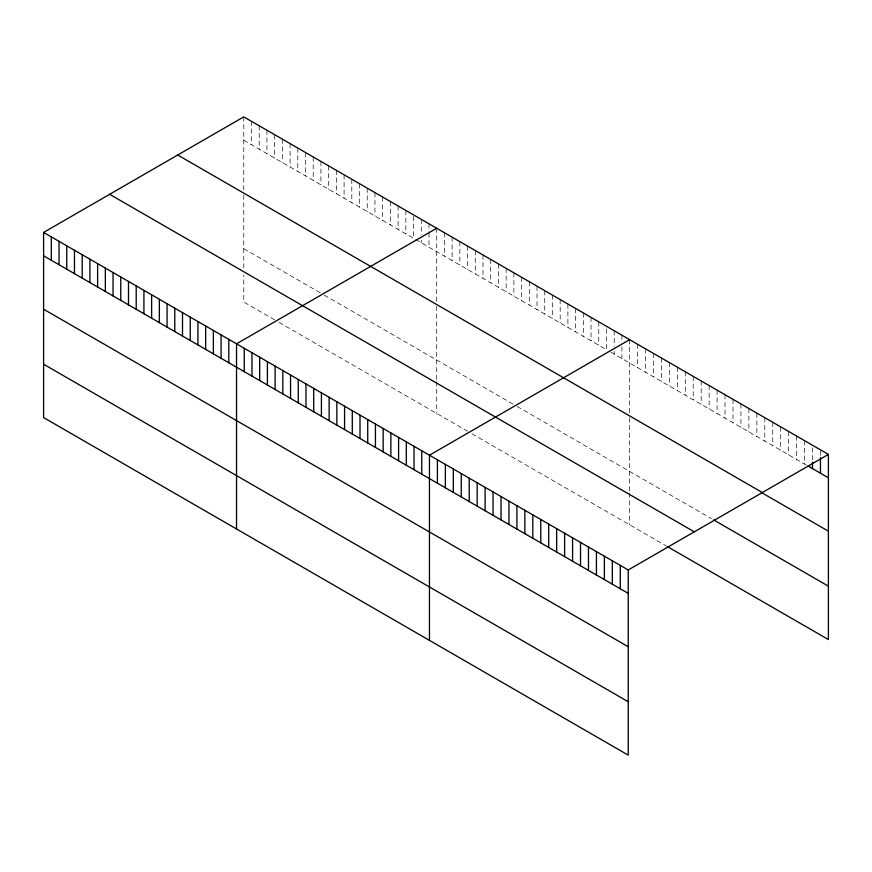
<?xml version="1.0" encoding="UTF-8"?>
<svg xmlns="http://www.w3.org/2000/svg" width="872" height="872" viewBox="0 0 872 872"><rect width="100%" height="100%" fill="white"/><g stroke="black" fill="none" stroke-linecap="round" stroke-linejoin="round"><path stroke-width="0.65" stroke-dasharray="4.36 3.27" d="M243.768 116.87L243.768 191.099M243.768 140.261L413.546 238.285L413.546 214.894M415.748 239.549L606.476 349.661L606.476 326.281M610.88 352.212L806.818 465.332M243.768 248.64L320.94 293.199M324.242 295.107L513.87 404.586M517.172 406.494L711.41 518.633M274.636 319.85L243.768 302.028L243.768 275.334M279.04 322.4L467.566 431.237M471.97 433.787L665.968 545.785M820.454 451.118L820.454 456.318M812.497 447.827L812.497 460.819M804.551 440.633L804.551 464.024M796.594 436.044L796.594 459.435M788.648 431.455L788.648 454.846M780.691 426.866L780.691 450.257M772.745 422.277L772.745 445.657M764.788 417.688L764.788 441.069M756.842 413.088L756.842 436.48M748.885 408.499L748.885 431.891M740.938 403.91L740.938 427.302M732.992 399.322L732.992 422.713M725.035 394.733L725.035 418.113M717.089 390.144L717.089 413.524M709.132 385.555L709.132 408.935M701.186 380.955L701.186 404.346M693.229 376.366L693.229 399.758M685.283 371.777L685.283 395.169M677.326 367.188L677.326 390.58M669.38 362.599L669.38 385.98M661.434 358.011L661.434 381.391M653.477 353.422L653.477 376.802M645.531 348.822L645.531 372.213M637.574 344.233L637.574 367.624M629.628 339.644L629.628 413.873M629.628 417.721L629.628 491.754M629.628 493.029L629.628 524.802M621.91 335.186L621.91 341.682M621.91 346.882L621.91 358.577M614.193 330.739L614.193 346.326M614.193 351.525L614.193 354.119M598.759 321.823L598.759 345.214M591.042 317.364L591.042 340.756M583.324 312.917L583.324 336.298M575.607 308.459L575.607 331.84M567.89 304.001L567.89 327.392M560.173 299.543L560.173 322.934M552.456 295.096L552.456 318.476M544.738 290.638L544.738 314.018M537.021 286.18L537.021 309.571M529.304 281.721L529.304 305.113M521.587 277.263L521.587 300.655M513.87 272.816L513.87 296.197M506.152 268.358L506.152 291.749M498.435 263.9L498.435 287.291M490.718 259.442L490.718 282.833M483.001 254.995L483.001 278.375M475.284 250.537L475.284 273.928M467.566 246.078L467.566 269.47M459.849 241.62L459.849 265.012M452.132 237.173L452.132 260.554M444.415 232.715L444.415 256.106M436.698 228.257L436.698 302.486M436.698 306.345L436.698 380.366M436.698 381.642L436.698 413.415M428.98 223.799L428.98 231.603M428.98 232.9L428.98 247.19M421.263 219.352L421.263 234.939M421.263 240.138L421.263 242.732M405.829 210.435L405.829 233.827M398.112 205.977L398.112 229.369M390.394 201.53L390.394 224.911M382.677 197.072L382.677 220.463M374.96 192.614L374.96 216.005M367.243 188.156L367.243 211.547M359.526 183.709L359.526 207.089M351.808 179.25L351.808 202.631M344.091 174.792L344.091 198.184M336.374 170.334L336.374 193.726M328.657 165.887L328.657 189.268M320.94 161.429L320.94 184.81M313.222 156.971L313.222 180.362M305.505 152.513L305.505 175.904M297.788 148.066L297.788 171.446M290.071 143.608L290.071 166.988M282.354 139.149L282.354 162.541M274.636 134.691L274.636 158.083M266.919 130.233L266.919 153.625M259.202 125.786L259.202 149.167M251.485 121.328L251.485 144.719M243.768 194.957L243.768 268.979"/><path stroke-width="1.31" d="M43.6 232.443L628.232 569.972L628.232 755.13L43.6 417.59L43.6 232.443L243.768 116.87L828.4 454.41L828.4 639.558L667.113 546.439M436.698 228.257L236.53 343.819L236.53 528.977M629.628 339.644L429.46 455.206L429.46 640.364M628.232 569.972L828.4 454.41M807.952 465.986L828.4 477.791M177.714 155.009L762.346 492.538M761.387 492.484L828.4 531.179M713.678 519.941L828.4 586.18M109.654 194.303L694.286 531.833M43.6 255.823L628.232 593.363M43.6 309.211L628.232 646.741M43.6 364.213L628.232 701.742M820.454 457.615L820.454 473.202M812.497 462.116L812.497 468.613M620.286 565.383L620.286 588.774M612.329 560.794L612.329 584.175M604.383 556.205L604.383 579.586M596.426 551.605L596.426 574.997M588.48 547.017L588.48 570.408M580.523 542.428L580.523 565.819M572.577 537.839L572.577 561.23M564.62 533.25L564.62 556.641M556.674 528.661L556.674 552.041M548.728 524.072L548.728 547.452M540.771 519.472L540.771 542.864M532.825 514.883L532.825 538.275M524.868 510.294L524.868 533.686M516.922 505.706L516.922 529.097M508.965 501.117L508.965 524.508M501.019 496.528L501.019 519.908M493.062 491.939L493.062 515.319M485.115 487.339L485.115 510.73M477.169 482.75L477.169 506.142M469.212 478.161L469.212 501.553M461.266 473.572L461.266 496.964M453.309 468.983L453.309 492.375M445.363 464.395L445.363 487.775M437.406 459.806L437.406 483.186M421.743 450.759L421.743 474.139M414.026 446.3L414.026 469.692M406.308 441.842L406.308 465.234M398.591 437.384L398.591 460.776M390.874 432.937L390.874 456.318M383.157 428.479L383.157 451.87M375.44 424.021L375.44 447.412M367.722 419.563L367.722 442.954M360.005 415.116L360.005 438.496M352.288 410.658L352.288 434.038M344.571 406.199L344.571 429.591M336.854 401.741L336.854 425.133M329.136 397.294L329.136 420.675M321.419 392.836L321.419 416.217M313.702 388.378L313.702 411.769M305.985 383.92L305.985 407.311M298.268 379.473L298.268 402.853M290.55 375.015L290.55 398.395M282.833 370.556L282.833 393.948M275.116 366.098L275.116 389.49M267.399 361.651L267.399 385.032M259.682 357.193L259.682 380.574M251.964 352.735L251.964 376.126M244.247 348.277L244.247 371.668M228.813 339.372L228.813 362.752M221.096 334.913L221.096 358.305M213.378 330.455L213.378 353.847M205.661 325.997L205.661 349.389M197.944 321.55L197.944 344.93M190.227 317.092L190.227 340.483M182.51 312.634L182.51 336.025M174.792 308.176L174.792 331.567M167.075 303.728L167.075 327.109M159.358 299.27L159.358 322.662M151.641 294.812L151.641 318.204M143.924 290.354L143.924 313.746M136.206 285.907L136.206 309.288M128.489 281.449L128.489 304.84M120.772 276.991L120.772 300.382M113.055 272.533L113.055 295.924M105.338 268.086L105.338 291.466M97.62 263.627L97.62 287.008M89.903 259.169L89.903 282.561M82.186 254.711L82.186 278.103M74.469 250.264L74.469 273.645M66.752 245.806L66.752 269.186M59.034 241.348L59.034 264.739M51.317 236.89L51.317 260.281"/></g></svg>
